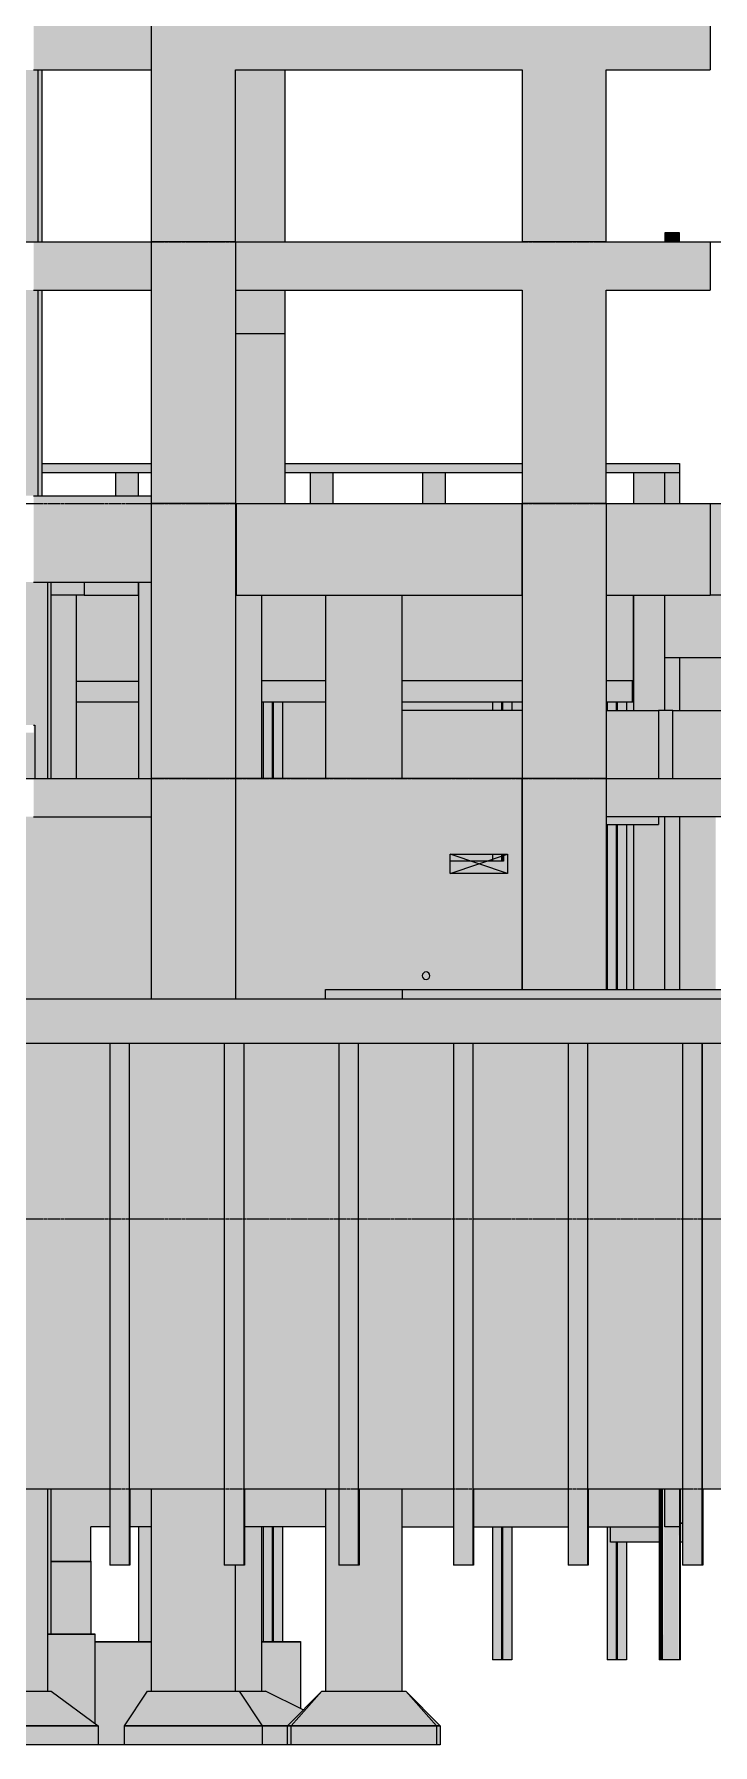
# Model space of a CAD drawing. Header units: centimetres. Extents: x -1095 to 23421, y -520 to 84300.
# Drawn here: x 15049 to 15937, y 73289 to 75527 of the extents above; entities that cross this region are included whole.
import ezdxf

# ---------------------------------------------------------------- set-up
doc = ezdxf.new("R2010")
doc.units = ezdxf.units.CM
doc.linetypes.add('Centro', pattern=[3.175, 0.635, -0.47625, 1.5875, -0.47625])
for name, color, linetype, lineweight in [('A-FLOR', 7, 'Continuous', 9), ('A-FLOR-LEVL', 7, 'Continuous', 9), ('A-GENM', 7, 'Continuous', 18), ('A-WALL', 7, 'Continuous', 9), ('S-BEAM', 7, 'Continuous', 9), ('S-COLS', 7, 'Continuous', 9), ('S-FNDN', 7, 'Continuous', 9)]:
    doc.layers.add(name, color=color, linetype=linetype, lineweight=lineweight)

# ---------------------------------------------------------------- blocks, each defined once
blk = doc.blocks.new('PED_SAPATA_RET_R00_2019 - 180 180 29 120 70 25-3038506-CT501 - CORTE ESQ_ ATC')
at = {"layer": 'S-FNDN', "true_color": 0xc0c0c0}
for points in [[(792.8, 73314), (972.8, 73314), (942.8, 73359), (822.8, 73359)], [(972.2, 73289), (972.8, 73289), (972.2, 73314), (792.8, 73314), (792.8, 73289), (937.8, 73289)]]:
    blk.add_hatch(color=9, dxfattribs=at).paths.add_polyline_path(points, flags=0)
at = {"layer": 'S-FNDN'}
for p, q in [((792.8, 73314), (822.8, 73359)), ((822.8, 73359), (942.8, 73359)), ((942.8, 73359), (972.8, 73314)), ((972.8, 73314), (792.8, 73314)), ((792.8, 73314), (972.8, 73314)), ((792.8, 73289), (792.8, 73314)), ((972.8, 73314), (972.8, 73289)), ((972.8, 73289), (792.8, 73289))]:
    blk.add_line(p, q, dxfattribs=at)
blk = doc.blocks.new('PED_SAPATA_RET_R00_2019 - 200 200 34 110 70 25-3038503-CT501 - CORTE ESQ_ ATC')
at = {"layer": 'S-FNDN', "true_color": 0xc0c0c0}
h = blk.add_hatch(color=9, dxfattribs=at)
h.paths.add_polyline_path([(1010.75, 73314), (1050.75, 73359), (1005.75, 73314)], flags=0)
h.paths.add_polyline_path([(1200.75, 73314), (1205.75, 73314), (1160.75, 73359)], flags=0)
h = blk.add_hatch(color=9, dxfattribs=at)
h.paths.add_polyline_path([(1005.75, 73289), (1010.75, 73289), (1010.75, 73314), (1005.75, 73314)], flags=0)
h.paths.add_polyline_path([(1200.75, 73289), (1205.75, 73289), (1205.75, 73314), (1200.75, 73314)], flags=0)
at = {"layer": 'S-FNDN'}
for p, q in [((1005.75, 73314), (1050.75, 73359)), ((1160.75, 73359), (1205.75, 73314)), ((1010.75, 73314), (1005.75, 73314)), ((1005.75, 73314), (1010.75, 73314)), ((1005.75, 73289), (1005.75, 73314)), ((1205.75, 73314), (1200.75, 73314)), ((1200.75, 73314), (1205.75, 73314)), ((1205.75, 73314), (1205.75, 73289)), ((1010.75, 73289), (1005.75, 73289)), ((1205.75, 73289), (1200.75, 73289))]:
    blk.add_line(p, q, dxfattribs=at)
blk = doc.blocks.new('PED_SAPATA_RET_R00_2019 - 110 190 29 110 70 25-3038507-CT501 - CORTE ESQ_ ATC')
at = {"layer": 'S-FNDN', "true_color": 0xc0c0c0}
for points in [[(1155.75, 73314), (1200.75, 73314), (1160.75, 73359), (1050.75, 73359), (1010.75, 73314), (1111.29, 73314)], [(1022.75, 73289), (1200.75, 73289), (1200.75, 73314), (1010.75, 73314), (1010.75, 73289)]]:
    blk.add_hatch(color=9, dxfattribs=at).paths.add_polyline_path(points, flags=0)
at = {"layer": 'S-FNDN'}
for p, q in [((1010.75, 73314), (1050.75, 73359)), ((1050.75, 73359), (1160.75, 73359)), ((1160.75, 73359), (1200.75, 73314)), ((1200.75, 73314), (1010.75, 73314)), ((1010.75, 73314), (1200.75, 73314)), ((1010.75, 73289), (1010.75, 73314)), ((1200.75, 73314), (1200.75, 73289)), ((1200.75, 73289), (1010.75, 73289))]:
    blk.add_line(p, q, dxfattribs=at)
blk = doc.blocks.new('PED_SAPATA_RET_R00_2019 - 250 170 130 47 70 25-3038508-CT501 - CORTE ESQ_ ATC')
at = {"layer": 'S-FNDN', "true_color": 0xc0c0c0}
for points in [[(654.8, 73314), (758.3, 73314), (696.8, 73359), (649.8, 73359), (588.3, 73314), (603.8, 73314)], [(654.8, 73289), (758.3, 73289), (758.3, 73314), (588.3, 73314), (588.3, 73289), (603.8, 73289)]]:
    blk.add_hatch(color=9, dxfattribs=at).paths.add_polyline_path(points, flags=0)
at = {"layer": 'S-FNDN'}
for p, q in [((588.3, 73314), (649.8, 73359)), ((649.8, 73359), (696.8, 73359)), ((696.8, 73359), (758.3, 73314)), ((758.3, 73314), (588.3, 73314)), ((588.3, 73314), (758.3, 73314)), ((588.3, 73289), (588.3, 73314)), ((758.3, 73314), (758.3, 73289)), ((758.3, 73289), (588.3, 73289))]:
    blk.add_line(p, q, dxfattribs=at)
blk = doc.blocks.new('PED_SAPATA_RET_R00_2019 - 240 240 70 59 70 25-3038530-CT501 - CORTE ESQ_ ATC')
at = {"layer": 'S-FNDN', "true_color": 0xc0c0c0}
for points in [[(972.8, 73314), (1005.7, 73314), (1026.3, 73334.6), (977.3, 73359), (942.8, 73359), (972.2, 73314.8)], [(972.8, 73289), (1005.7, 73289), (1005.7, 73314), (972.8, 73314)]]:
    blk.add_hatch(color=9, dxfattribs=at).paths.add_polyline_path(points, flags=0)
at = {"layer": 'S-FNDN'}
for p, q in [((942.8, 73359), (977.3, 73359)), ((1026.3, 73334.6), (977.3, 73359)), ((1005.7, 73314), (972.8, 73314)), ((972.8, 73314), (1005.7, 73314)), ((1005.7, 73289), (972.8, 73289))]:
    blk.add_line(p, q, dxfattribs=at)
blk = doc.blocks.new('PED_SAPATA_RET_R00_2019 - 240 470 - 135-3038532-CT501 - CORTE ESQ_ ATC')
at = {"layer": 'S-FNDN', "true_color": 0xc0c0c0}
h = blk.add_hatch(color=9, dxfattribs=at)
h.paths.add_polyline_path([(758.3, 73289), (792.8, 73289), (792.8, 73314), (822.8, 73359), (827.8, 73359), (827.8, 73423.9), (753.8, 73423.9), (753.8, 73317.2), (758.3, 73314)], flags=0)
h.paths.add_polyline_path([(1022.8, 73336.4), (1022.8, 73423.9), (972.2, 73423.9), (972.8, 73359), (977.2, 73359), (1010.7, 73342.3)], flags=0)
at = {"layer": 'S-FNDN'}
for p, q in [((753.8, 73424), (827.8, 73424)), ((827.8, 73423.9), (753.8, 73423.9)), ((753.8, 73423.9), (827.8, 73423.9)), ((972.2, 73424), (1022.8, 73424)), ((1022.8, 73423.9), (972.2, 73423.9)), ((972.2, 73423.9), (1022.8, 73423.9)), ((1022.8, 73424), (1022.8, 73423.9)), ((1022.8, 73423.9), (1022.8, 73336.4)), ((792.8, 73289), (758.3, 73289))]:
    blk.add_line(p, q, dxfattribs=at)
blk = doc.blocks.new('PED_SAPATA_RET_R00_2019 - 600 150 - 145-3038540-CT501 - CORTE ESQ_ ATC')
at = {"layer": 'S-FNDN', "true_color": 0xc0c0c0}
h = blk.add_hatch(color=9, dxfattribs=at)
h.paths.add_polyline_path([(753.8, 73317.2), (753.8, 73433.9), (691.8, 73433.9), (691.8, 73359), (696.8, 73359), (748.5, 73321.1)], flags=0)
h.paths.add_polyline_path([(603.8, 73325.4), (649.8, 73359), (654.8, 73359), (654.8, 73433.9), (603.8, 73433.9), (603.8, 73359)], flags=0)
at = {"layer": 'S-FNDN'}
for p, q in [((603.8, 73433.9), (603.8, 73434)), ((603.8, 73434), (654.8, 73434)), ((654.8, 73433.9), (603.8, 73433.9)), ((603.8, 73433.9), (654.8, 73433.9)), ((603.8, 73325.4), (603.8, 73433.9)), ((691.8, 73434), (753.8, 73434)), ((753.8, 73433.9), (691.8, 73433.9)), ((691.8, 73433.9), (753.8, 73433.9)), ((753.8, 73434), (753.8, 73433.9)), ((753.8, 73433.9), (753.8, 73317.2))]:
    blk.add_line(p, q, dxfattribs=at)
blk = doc.blocks.new('Estaca W Gerdau - W250X73-V1-CT501 - CORTE ESQ_ ATC')
at = {"layer": 'S-FNDN', "true_color": 0xacb7d2}
for points in [[(473.6, 73524), (499, 73524), (499, 74207), (473.6, 74207), (473.6, 73528.9)], [(499, 73524), (499.9, 73524), (499.9, 73624), (499, 73624), (499, 73528.9)], [(499.9, 73524), (500, 73524), (499.9, 73528.9)]]:
    blk.add_hatch(color=9, dxfattribs=at).paths.add_polyline_path(points, flags=0)
at = {"layer": 'S-FNDN'}
for p, q in [((473.6, 74207), (473.6, 73524)), ((499, 74207), (499, 73524)), ((499, 74207), (499, 73524)), ((499.9, 73624), (499.9, 73524)), ((500, 73524), (500, 73624)), ((499, 73524), (473.6, 73524)), ((499.9, 73524), (499, 73524)), ((499, 73524), (499, 73524)), ((500, 73524), (499.9, 73524))]:
    blk.add_line(p, q, dxfattribs=at)
blk = doc.blocks.new('Estaca W Gerdau - W250X73-V2-CT501 - CORTE ESQ_ ATC')
at = {"layer": 'S-FNDN', "true_color": 0xacb7d2}
for points in [[(1073.2, 73524), (1098.5, 73524), (1098.5, 74207), (1073.2, 74207), (1073.2, 73624)], [(1099.5, 73524), (1099.5, 73624), (1098.6, 73624), (1098.6, 73524)]]:
    blk.add_hatch(color=9, dxfattribs=at).paths.add_polyline_path(points, flags=0)
at = {"layer": 'S-FNDN'}
for p, q in [((1073.2, 74207), (1073.2, 73524)), ((1098.5, 74207), (1098.5, 73524)), ((1098.6, 74207), (1098.6, 73524)), ((1099.5, 73624), (1099.5, 73524)), ((1099.5, 73524), (1099.5, 73624)), ((1098.5, 73524), (1073.2, 73524)), ((1099.5, 73524), (1098.5, 73524)), ((1098.6, 73524), (1098.5, 73524)), ((1099.5, 73524), (1099.5, 73524))]:
    blk.add_line(p, q, dxfattribs=at)
blk = doc.blocks.new('Estaca W Gerdau - W250X73-4077513-CT501 - CORTE ESQ_ ATC')
at = {"layer": 'S-FNDN', "true_color": 0xacb7d2}
for points in [[(1493.8, 73400), (1493.8, 73624), (1492.4, 73624), (1492.4, 73400)], [(1493.9, 73400), (1494.8, 73400), (1494.2, 73624), (1493.8, 73624), (1493.8, 73400)]]:
    blk.add_hatch(color=9, dxfattribs=at).paths.add_polyline_path(points, flags=0)
at = {"layer": 'S-FNDN'}
for p, q in [((1492.4, 73624), (1492.4, 73400)), ((1493.8, 73624), (1493.8, 73400)), ((1493.8, 73400), (1492.4, 73400)), ((1494.4, 73400), (1493.8, 73400))]:
    blk.add_line(p, q, dxfattribs=at)
blk = doc.blocks.new('Estaca W Gerdau - W250X73-V3-CT501 - CORTE ESQ_ ATC')
at = {"layer": 'S-FNDN', "true_color": 0xacb7d2}
for points in [[(1495, 73400), (1496.2, 73400), (1496.2, 73624), (1494.8, 73624), (1494.8, 73400)], [(1496.2, 73400), (1497.5, 73400), (1497.2, 73624), (1496.2, 73623.5), (1496.2, 73446.4)], [(1517.5, 73400), (1517.5, 73574), (1499.8, 73574), (1499.8, 73624), (1497.5, 73623.7), (1497.5, 73400)], [(1520.2, 73400), (1520.2, 73624), (1518.8, 73624), (1518.8, 73400)], [(1518.6, 73400), (1518.8, 73400), (1518.4, 73574), (1517.5, 73574), (1517.8, 73400), (1518.1, 73400)]]:
    blk.add_hatch(color=9, dxfattribs=at).paths.add_polyline_path(points, flags=0)
at = {"layer": 'S-FNDN'}
for p, q in [((1494.8, 73624), (1494.8, 73400)), ((1496.2, 73624), (1496.2, 73400)), ((1520.2, 73400), (1520.2, 73624)), ((1518.8, 73574), (1518.8, 73400)), ((1496.2, 73400), (1494.8, 73400)), ((1497.5, 73400), (1496.2, 73400)), ((1517.5, 73400), (1497.5, 73400)), ((1518.8, 73400), (1517.5, 73400)), ((1520.2, 73400), (1518.8, 73400))]:
    blk.add_line(p, q, dxfattribs=at)
blk = doc.blocks.new('Estaca W Gerdau - W250X73-4068932-CT501 - CORTE ESQ_ ATC')
at = {"layer": 'S-FNDN', "true_color": 0xacb7d2}
h = blk.add_hatch(color=9, dxfattribs=at)
h.paths.add_polyline_path([(999.4, 73424), (999.4, 73574), (974, 73574), (974, 73424)], flags=0)
h.paths.add_polyline_path([(999.4, 74553), (999.4, 74653), (974, 74653), (974, 74553)], flags=0)
at = {"layer": 'S-FNDN'}
for p, q in [((974, 74653), (974, 74553)), ((986.3, 74553), (986.3, 74653)), ((987.1, 74653), (987.1, 74553)), ((999.4, 74653), (999.4, 74553)), ((974, 73574), (974, 73423.9)), ((986.3, 73423.9), (986.3, 73574)), ((987.1, 73574), (987.1, 73423.9)), ((999.4, 73574), (999.4, 73423.9))]:
    blk.add_line(p, q, dxfattribs=at)
blk = doc.blocks.new('Estaca W Gerdau - W250X73-V6-CT501 - CORTE ESQ_ ATC')
at = {"layer": 'S-FNDN', "true_color": 0xacb7d2}
h = blk.add_hatch(color=9, dxfattribs=at)
h.paths.add_polyline_path([(1299.4, 73400), (1299.4, 73574), (1274, 73574), (1274, 73400)], flags=0)
h.paths.add_polyline_path([(1288.7, 74445), (1288.7, 74454), (1274, 74454), (1274, 74445)], flags=0)
h.paths.add_polyline_path([(1299.4, 74642), (1299.4, 74653), (1274, 74653), (1274, 74642), (1288.7, 74642)], flags=0)
at = {"layer": 'S-FNDN'}
for p, q in [((1274, 74653), (1274, 74642)), ((1286.3, 74642), (1286.3, 74653)), ((1287.1, 74653), (1287.1, 74642)), ((1299.4, 74653), (1299.4, 74642)), ((1274, 74454), (1274, 74445)), ((1286.3, 74445), (1286.3, 74454)), ((1287.1, 74454), (1287.1, 74445)), ((1274, 73574), (1274, 73400)), ((1286.3, 73400), (1286.3, 73574)), ((1287.1, 73574), (1287.1, 73400)), ((1299.4, 73574), (1299.4, 73400)), ((1299.4, 73400), (1274, 73400))]:
    blk.add_line(p, q, dxfattribs=at)
blk = doc.blocks.new('Estaca W Gerdau - W250X73-V7-CT501 - CORTE ESQ_ ATC')
at = {"layer": 'S-FNDN', "true_color": 0xacb7d2}
h = blk.add_hatch(color=9, dxfattribs=at)
h.paths.add_polyline_path([(1449.4, 73400), (1449.4, 73554), (1428.8, 73554), (1428.8, 73574), (1424, 73574), (1424, 73400)], flags=0)
h.paths.add_polyline_path([(1449.4, 74277), (1449.4, 74493), (1424, 74493), (1424, 74277), (1445.1, 74277)], flags=0)
h.paths.add_polyline_path([(1439.7, 74642), (1449.4, 74642), (1449.4, 74653), (1424, 74653), (1424, 74642)], flags=0)
at = {"layer": 'S-FNDN'}
for p, q in [((1424, 74653), (1424, 74642)), ((1436.3, 74642), (1436.3, 74653)), ((1437.1, 74653), (1437.1, 74642)), ((1449.4, 74653), (1449.4, 74642)), ((1424, 74493), (1424, 74277)), ((1436.3, 74277), (1436.3, 74493)), ((1437.1, 74493), (1437.1, 74277)), ((1449.4, 74493), (1449.4, 74277)), ((1424, 73574), (1424, 73400)), ((1436.3, 73400), (1436.3, 73554)), ((1437.1, 73554), (1437.1, 73400)), ((1449.4, 73554), (1449.4, 73400)), ((1449.4, 73400), (1424, 73400))]:
    blk.add_line(p, q, dxfattribs=at)
blk = doc.blocks.new('PED_FURO_RETANGULAR_R04_2020 _INSTÂNCIA_ - FURO RET-4024178-CT501 - CORTE ESQ_ ATC')
at = {"layer": 'A-GENM', "lineweight": 9}
for p, q in [((1293.7, 74429), (1218.7, 74454)), ((1218.7, 74429), (1293.7, 74454))]:
    blk.add_line(p, q, dxfattribs=at)

msp = doc.modelspace()

# ---------------------------------------------------------------- hatches: boundary and pattern name
at = {"layer": 'A-FLOR', "true_color": 0xc0c0c0}
h = msp.add_hatch(color=9, dxfattribs=at)
h.paths.add_polyline_path([(15377.24, 74953), (15687.24, 74953), (15687.24, 74965), (15377.24, 74965)], flags=0)
h.paths.add_polyline_path([(15202.24, 74953), (15202.24, 74965), (15059.24, 74965), (15059.24, 74953), (15183.24, 74953)], flags=0)
h.paths.add_polyline_path([(15893.24, 74953), (15893.24, 74965), (15797.24, 74965), (15797.24, 74953)], flags=0)
at = {"layer": 'A-GENM', "true_color": 0xc0c0c0}
msp.add_hatch(color=9, dxfattribs=at).paths.add_polyline_path([(15071.24, 74793), (15114.24, 74793), (15114.24, 74810), (15071.24, 74810)], flags=0)
at = {"layer": 'A-WALL', "true_color": 0xc0c0c0}
for points in [[(15893.24, 74913), (15893.24, 74953), (15874.24, 74953), (15874.24, 74913)], [(15893.24, 73574), (15893.24, 73624), (15874.24, 73624), (15874.24, 73574), (15891.97, 73574)]]:
    msp.add_hatch(color=9, dxfattribs=at).paths.add_polyline_path(points, flags=0)
h = msp.add_hatch(color=9, dxfattribs=at)
h.paths.add_polyline_path([(15874.59, 74277), (15893.24, 74277), (15893.24, 74503), (15874.24, 74503), (15874.24, 74277)], flags=0)
h.paths.add_polyline_path([(15885.29, 74642), (15893.24, 74642), (15893.24, 74711), (15874.24, 74711), (15874.24, 74642), (15884.74, 74642)], flags=0)
h = msp.add_hatch(color=9, dxfattribs=at)
h.paths.add_polyline_path([(15797.24, 74277), (15798.51, 74277.14), (15798.51, 74493), (15797.24, 74493), (15797.24, 74364.51)], flags=0)
h.paths.add_polyline_path([(15833.24, 74277), (15833.24, 74493), (15823.91, 74493), (15823.91, 74277)], flags=0)
h.paths.add_polyline_path([(15593.23, 74445), (15648.51, 74445), (15648.51, 74454), (15593.23, 74454)], flags=0)
h.paths.add_polyline_path([(15430.24, 74553), (15430.24, 74653), (15373.91, 74653), (15373.91, 74553), (15407.74, 74553)], flags=0)
h.paths.add_polyline_path([(15346.74, 74553), (15348.51, 74553), (15348.51, 74653), (15346.74, 74653), (15346.74, 74632.01)], flags=0)
h.paths.add_polyline_path([(15185.24, 74553), (15185.24, 74653), (15104.24, 74653), (15104.24, 74553), (15109.4, 74553)], flags=0)
h.paths.add_polyline_path([(15574.24, 74642), (15648.51, 74642), (15648.51, 74653), (15530.24, 74653), (15530.24, 74642), (15557.24, 74642)], flags=0)
h.paths.add_polyline_path([(15797.24, 74642), (15798.51, 74642), (15798.51, 74653), (15797.24, 74653)], flags=0)
h.paths.add_polyline_path([(15826.24, 74642), (15833.24, 74642), (15833.24, 74681), (15831.77, 74681), (15831.77, 74653), (15823.91, 74653), (15823.91, 74642), (15824.65, 74642)], flags=0)
h.paths.add_polyline_path([(15673.91, 74642), (15687.24, 74642), (15687.24, 74653), (15673.91, 74653)], flags=0)
h = msp.add_hatch(color=9, dxfattribs=at)
h.paths.add_polyline_path([(15893.24, 74277), (15940.52, 74277), (15940.52, 74503), (15893.24, 74503), (15893.24, 74364.51)], flags=0)
h.paths.add_polyline_path([(16135.92, 74277), (16138.16, 74277), (16137.79, 74503), (16135.92, 74503), (16135.92, 74364.51)], flags=0)
h.paths.add_polyline_path([(15965.92, 74277), (16030.24, 74277), (16030.24, 74503), (15965.92, 74503), (15965.92, 74364.51)], flags=0)
h.paths.add_polyline_path([(16238.53, 74284), (16280.52, 74284), (16280.52, 74503), (16157.16, 74503), (16157.24, 74284)], flags=0)
h.paths.add_polyline_path([(16305.92, 74284), (16334.74, 74284), (16334.74, 74503), (16305.92, 74503), (16305.92, 74364.51)], flags=0)
h.paths.add_polyline_path([(16384.74, 74284), (16450.52, 74284), (16450.52, 74503), (16384.74, 74503), (16384.74, 74364.51)], flags=0)
h.paths.add_polyline_path([(16560.24, 74284), (16620.52, 74284), (16620.52, 74503), (16560.24, 74503), (16560.24, 74364.51)], flags=0)
h.paths.add_polyline_path([(16960.4, 74284), (16960.52, 74284), (16960.52, 74503), (16815.92, 74503), (16815.92, 74284), (16956.84, 74284)], flags=0)
h.paths.add_polyline_path([(16645.92, 74284), (16790.52, 74284), (16790.52, 74503), (16645.92, 74503), (16645.92, 74364.51)], flags=0)
h.paths.add_polyline_path([(16960.52, 74574), (16960.52, 74580), (16815.92, 74580), (16815.92, 74574), (16883.75, 74574)], flags=0)
h.paths.add_polyline_path([(16384.74, 74574), (16450.52, 74574), (16450.52, 74580), (16384.74, 74580)], flags=0)
h.paths.add_polyline_path([(16560.24, 74574), (16620.52, 74574), (16620.52, 74580), (16560.24, 74580)], flags=0)
h.paths.add_polyline_path([(16645.92, 74574), (16790.52, 74574), (16790.52, 74580), (16645.92, 74580)], flags=0)
h = msp.add_hatch(color=9, dxfattribs=at)
h.paths.add_polyline_path([(15028.88, 73624), (15147.87, 73624), (15147.87, 74207), (15028.88, 74207), (15028.88, 73813.67)], flags=0)
h.paths.add_polyline_path([(16072.65, 73624), (16156.79, 73624), (16156.79, 74207), (16138.24, 74207), (16138.02, 74207), (16072.65, 74207), (16072.65, 73630.05)], flags=0)
h.paths.add_polyline_path([(15173.31, 73624), (15297.73, 73624), (15297.59, 74207), (15173.31, 74207), (15173.31, 73813.67)], flags=0)
h.paths.add_polyline_path([(15323.16, 73624), (15447.65, 73624), (15447.65, 74207), (15323.16, 74207), (15323.16, 73630.05)], flags=0)
h.paths.add_polyline_path([(15473.09, 73624), (15597.54, 73624), (15597.54, 74207), (15473.09, 74207), (15473.09, 73630.05)], flags=0)
h.paths.add_polyline_path([(15897.32, 73624), (15897.32, 74207), (15772.87, 74207), (15772.87, 73624), (15862.15, 73624)], flags=0)
h.paths.add_polyline_path([(15922.76, 73624), (16047.21, 73624), (16047.21, 74207), (15922.76, 74207), (15922.76, 73630.05)], flags=0)
h.paths.add_polyline_path([(15747.43, 73624), (15747.43, 74207), (15622.98, 74207), (15622.98, 73624), (15673.97, 73624)], flags=0)
at = {"layer": 'S-BEAM', "true_color": 0xc0c0c0}
for points in [[(15109.4, 75480.01), (15202.24, 75480.01), (15202.24, 75543.01), (15048.24, 75543.01), (15048.24, 75480.01), (15079.41, 75480.01)], [(15485.78, 75480.01), (15687.24, 75480.01), (15687.24, 75543.01), (15312.24, 75543.01), (15312.24, 75480.01)], [(15933.24, 75480.01), (15933.24, 75543.01), (15797.24, 75543.01), (15797.24, 75480.01), (15828.04, 75480.01)], [(15893.24, 75255.01), (15893.24, 75267), (15874.24, 75267), (15874.24, 75255.01), (15884.8, 75255.01)], [(15048.24, 75192.01), (15202.24, 75192.01), (15202.24, 75255.01), (15048.24, 75255.01), (15048.24, 75202.01)], [(15312.24, 75192.01), (15687.24, 75192.01), (15687.24, 75255.01), (15312.24, 75255.01)], [(15797.24, 75192.01), (15933.24, 75192.01), (15933.24, 75255.01), (15797.24, 75255.01)], [(15313.51, 74793), (15687.24, 74793), (15687.24, 74913), (15313.51, 74913)], [(15797.24, 74793), (15933.24, 74793), (15933.24, 74913), (15797.24, 74913)], [(16130.24, 74793), (16138.16, 74793.02), (16138.16, 74913), (15933.24, 74913), (15933.24, 74793), (16080.07, 74793)], [(15185.24, 74793), (15185.24, 74810), (15114.24, 74810), (15114.24, 74793)], [(15865.74, 74553), (15865.74, 74642), (15797.24, 74642), (15797.24, 74553), (15862.15, 74553)], [(15865.74, 74553), (15884.74, 74553), (15884.74, 74642), (15865.74, 74642), (15865.74, 74620)], [(16030.24, 74553), (16030.24, 74642), (15884.74, 74642), (15884.74, 74553), (15893.24, 74553)], [(13966.74, 74503), (15029.24, 74503), (15029.24, 74553), (15048.24, 74553), (15048.24, 74503), (15049.74, 74503), (15049.74, 74623), (15048.24, 74623), (15048.24, 74613), (13967.24, 74613), (13966.74, 74548.13)], [(15049.74, 74503), (15202.24, 74503), (15202.24, 74553), (15049.74, 74553), (15049.74, 74530.71)], [(15797.24, 74503), (16138.16, 74503), (16137.79, 74553), (15797.24, 74553), (15797.24, 74548.13)], [(15202.24, 74265), (15202.24, 74503), (15066.24, 74503), (15066.24, 74265), (15109.4, 74265)], [(15865.74, 74493), (15865.74, 74503), (15797.24, 74503), (15797.24, 74493), (15862.15, 74493)], [(15485.78, 74265), (15530.24, 74265), (15530.24, 74277), (15430.24, 74277), (15430.24, 74265)], [(15797.24, 74265), (16138.16, 74265.01), (16138.16, 74277), (15530.24, 74277), (15530.24, 74265), (15768.06, 74265)], [(15485.78, 74207), (16137.56, 74207), (16137.56, 74265), (15028.65, 74265), (15028.88, 74207), (15391.68, 74207)], [(15324.08, 73574), (15430.24, 73574), (15430.24, 73624), (15324.08, 73624), (15324.08, 73586.01)]]:
    msp.add_hatch(color=9, dxfattribs=at).paths.add_polyline_path(points, flags=0)
h = msp.add_hatch(color=9, dxfattribs=at)
h.paths.add_polyline_path([(13813.24, 74810), (13967.24, 74810), (13967.24, 74923), (13813.24, 74923), (13813.24, 74913)], flags=0)
h.paths.add_polyline_path([(13986.24, 74810), (15029.24, 74810), (15029.24, 74913), (13986.24, 74913), (13986.24, 74847.44)], flags=0)
h.paths.add_polyline_path([(15202.24, 74810), (15202.24, 74923), (15048.24, 74923), (15048.24, 74810), (15109.4, 74810)], flags=0)
h.paths.add_polyline_path([(14016.43, 74877), (14001.24, 74877), (14001.74, 74893), (14017.24, 74893), (14017.24, 74877)], flags=0)
h.paths.add_polyline_path([(14652.74, 74877), (14652.74, 74893), (14668.74, 74893), (14668.74, 74877)], flags=0)
h.paths.add_polyline_path([(14717.74, 74877), (14701.74, 74877), (14701.74, 74893), (14717.74, 74893), (14717.74, 74878)], flags=0)
at = {"layer": 'S-BEAM', "true_color": 0x7f7f7f}
msp.add_hatch(color=8, dxfattribs=at).paths.add_polyline_path([(15185.24, 74680), (15185.24, 74793), (15104.24, 74793), (15104.24, 74680), (15109.4, 74680)], flags=0)
at = {"layer": 'S-BEAM', "true_color": 0xc0c0c0}
h = msp.add_hatch(color=9, dxfattribs=at)
h.paths.add_polyline_path([(15673.97, 74681), (15687.24, 74681), (15687.24, 74793), (15530.24, 74793), (15530.24, 74681), (15663.23, 74681)], flags=0)
h.paths.add_polyline_path([(15361.13, 74681), (15430.24, 74681), (15430.24, 74793), (15346.74, 74793), (15346.74, 74681)], flags=0)
h.paths.add_polyline_path([(15797.24, 74681), (15833.24, 74681), (15833.24, 74793), (15797.24, 74793), (15797.24, 74702.95)], flags=0)
h = msp.add_hatch(color=9, dxfattribs=at)
h.paths.add_polyline_path([(15874.24, 74711), (16030.24, 74711), (16030.24, 74793), (15874.24, 74793), (15874.24, 74731.75)], flags=0)
h.paths.add_polyline_path([(16238.53, 74711), (16460.24, 74711), (16460.24, 74793), (16157.16, 74793), (16157.16, 74711)], flags=0)
h.paths.add_polyline_path([(16960.73, 74711), (16960.73, 74793), (16560.24, 74793), (16560.24, 74711), (16836.04, 74711)], flags=0)
h.paths.add_polyline_path([(16138.16, 74711), (16138.16, 74793), (16130.24, 74793), (16130.24, 74711)], flags=0)
h = msp.add_hatch(color=9, dxfattribs=at)
h.paths.add_polyline_path([(16426.72, 74620), (16460.24, 74620), (16460.24, 74711), (16157.16, 74711), (16157.16, 74642), (16384.74, 74642), (16384.74, 74620)], flags=0)
h.paths.add_polyline_path([(16960.73, 74620), (16969.8, 74620), (16969.8, 74723), (16960.73, 74723), (16960.73, 74711), (16560.24, 74711), (16560.24, 74620), (16803.1, 74620)], flags=0)
h.paths.add_polyline_path([(16030.24, 74642), (16030.24, 74711), (15893.24, 74711), (15893.24, 74642)], flags=0)
h.paths.add_polyline_path([(16130.24, 74642), (16138.16, 74642), (16138.16, 74711), (16130.24, 74711), (16130.24, 74642.88)], flags=0)
h = msp.add_hatch(color=9, dxfattribs=at)
h.paths.add_polyline_path([(15574.24, 74653), (15687.24, 74653), (15687.24, 74681), (15530.24, 74681), (15530.24, 74653), (15557.24, 74653)], flags=0)
h.paths.add_polyline_path([(15813.49, 74653), (15831.77, 74653), (15831.77, 74681), (15797.24, 74681), (15797.24, 74653)], flags=0)
h.paths.add_polyline_path([(15104.24, 74653), (15185.24, 74653), (15185.24, 74680), (15104.24, 74680)], flags=0)
h.paths.add_polyline_path([(15382.74, 74653), (15430.24, 74653), (15430.24, 74681), (15346.74, 74681), (15346.74, 74653), (15350.43, 74653)], flags=0)
h = msp.add_hatch(color=9, dxfattribs=at)
h.paths.add_polyline_path([(15561.74, 74290), (15564.24, 74290.67), (15566.07, 74292.5), (15566.74, 74295), (15566.07, 74297.5), (15563.86, 74299.49), (15561.74, 74300), (15559.24, 74299.33), (15557.41, 74297.5), (15556.74, 74295), (15557.41, 74292.5), (15559.24, 74290.67), (15560.45, 74290.17)], flags=0)
h.paths.add_polyline_path([(15651.41, 74429), (15668.23, 74429), (15668.23, 74454), (15663.23, 74454), (15663.23, 74445), (15593.23, 74445), (15593.23, 74429)], flags=0)
h.paths.add_polyline_path([(15543.55, 74553), (15687.24, 74553), (15687.24, 74642), (15530.24, 74642), (15530.24, 74553), (15539.79, 74553)], flags=0)
h = msp.add_hatch(color=9, dxfattribs=at)
h.paths.add_polyline_path([(15430.24, 74265), (15430.24, 74277), (15687.24, 74277), (15687.24, 74553), (15312.24, 74553), (15312.24, 74265), (15391.68, 74265)], flags=0)
h.paths.add_polyline_path([(15561.74, 74290), (15559.24, 74290.67), (15557.41, 74292.5), (15556.74, 74295), (15557.41, 74297.5), (15559.24, 74299.33), (15561.74, 74300), (15564.24, 74299.33), (15566.07, 74297.5), (15566.74, 74295), (15566.07, 74292.5), (15564.24, 74290.67), (15563.03, 74290.17)], flags=0)
h.paths.add_polyline_path([(15668.23, 74429), (15593.23, 74429), (15593.23, 74454), (15668.23, 74454), (15668.23, 74435.3)], flags=0)
h = msp.add_hatch(color=9, dxfattribs=at)
h.paths.add_polyline_path([(14724.47, 73529), (14848.1, 73529), (14848.1, 73574), (14724.47, 73574), (14724.47, 73529.47)], flags=0)
h.paths.add_polyline_path([(14997.98, 73529), (14997.98, 73574), (14874.46, 73574), (14874.46, 73529), (14921.21, 73529)], flags=0)
h.paths.add_polyline_path([(15109.4, 73529), (15122.97, 73529), (15122.97, 73624), (15071.24, 73624), (15071.24, 73529)], flags=0)
h.paths.add_polyline_path([(15028.88, 73529), (15029.24, 73529), (15028.88, 73574), (15024.33, 73574), (15024.33, 73529)], flags=0)
h = msp.add_hatch(color=9, dxfattribs=at)
h.paths.add_polyline_path([(15147.87, 73574), (15147.87, 73624), (15122.97, 73624), (15122.97, 73574)], flags=0)
h.paths.add_polyline_path([(15185.24, 73574), (15202.24, 73574), (15202.24, 73624), (15174.22, 73624), (15174.22, 73574)], flags=0)
h = msp.add_hatch(color=9, dxfattribs=at)
h.paths.add_polyline_path([(15597.54, 73574), (15597.54, 73624), (15530.24, 73624), (15530.24, 73574)], flags=0)
h.paths.add_polyline_path([(15623.89, 73574), (15747.43, 73574), (15747.43, 73624), (15623.89, 73624), (15623.89, 73591.4)], flags=0)
h.paths.add_polyline_path([(15866.84, 73574), (15866.84, 73624), (15773.78, 73624), (15773.78, 73574), (15862.15, 73574)], flags=0)
at = {"layer": 'S-COLS', "true_color": 0xc0c0c0}
for points in [[(15202.24, 75255.01), (15312.24, 75255.01), (15312.24, 75543.01), (15202.24, 75543.01)], [(15797.24, 75255.01), (15797.24, 75543.01), (15687.24, 75543.01), (15687.24, 75255.01)], [(15048.24, 75255.01), (15054.24, 75255.01), (15054.24, 75480.01), (15029.24, 75480.01), (15029.24, 75255.01)], [(15059.24, 75255.01), (15059.24, 75480.01), (15054.24, 75480.01), (15054.24, 75255.01)], [(15312.24, 75255.01), (15377.24, 75255.01), (15377.24, 75480.01), (15312.24, 75480.01), (15312.24, 75347.05)], [(15297.59, 74913), (15312.24, 74913), (15312.24, 75255.01), (15202.24, 75255.01), (15202.24, 74913)], [(15797.24, 74913), (15797.24, 75255.01), (15687.24, 75255.01), (15687.24, 74913)], [(15029.24, 74923), (15054.24, 74923), (15054.24, 75192.01), (15029.24, 75192.01), (15029.24, 74938.23)], [(15059.24, 74923), (15059.24, 75192.01), (15054.24, 75192.01), (15054.24, 74923), (15058.16, 74923)], [(15312.24, 74883), (15313.51, 74883), (15313.51, 74913), (15377.24, 74913), (15377.24, 75192.01), (15312.24, 75192.01), (15312.24, 74891.18)], [(15185.24, 74923), (15185.24, 74953), (15155.24, 74953), (15155.24, 74923), (15167.93, 74923)], [(15440.24, 74913), (15440.24, 74953), (15410.24, 74953), (15410.24, 74913), (15430.24, 74913)], [(15587.24, 74913), (15587.24, 74953), (15557.24, 74953), (15557.24, 74913), (15580.32, 74913)], [(15297.59, 74553), (15312.24, 74553), (15312.24, 74913), (15202.24, 74913), (15202.24, 74553), (15221.24, 74553)], [(15797.24, 74553), (15797.24, 74913), (15687.24, 74913), (15687.24, 74553), (15768.06, 74553)], [(15312.24, 74553), (15346.74, 74553), (15346.74, 74793), (15313.51, 74793), (15313.51, 74883), (15312.24, 74883), (15312.24, 74731.75)], [(15066.24, 74553), (15066.24, 74810), (15029.24, 74810), (15029.24, 74623), (15049.74, 74623), (15049.74, 74553)], [(15071.24, 74553), (15071.24, 74810), (15066.24, 74810), (15066.24, 74553)], [(15185.24, 74553), (15202.24, 74553), (15202.24, 74810), (15185.24, 74810), (15185.24, 74563.74)], [(15104.24, 74553), (15104.24, 74793), (15071.24, 74793), (15071.24, 74553)], [(15530.24, 74553), (15530.24, 74793), (15430.24, 74793), (15430.24, 74553), (15485.78, 74553)], [(15221.24, 74265), (15312.24, 74265), (15312.24, 74553), (15202.24, 74553), (15202.24, 74265)], [(15746.24, 74277), (15797.24, 74277), (15797.24, 74553), (15687.24, 74553), (15687.24, 74277)], [(15048.24, 74265), (15066.24, 74265), (15066.24, 74503), (15029.24, 74503), (15029.24, 74265)], [(15833.24, 74277), (15874.24, 74277), (15874.24, 74503), (15865.74, 74503), (15865.74, 74493), (15833.24, 74493), (15833.24, 74280.93)], [(15066.24, 73359), (15066.24, 73624), (15029.24, 73624), (15029.24, 73359)], [(15071.24, 73434), (15071.24, 73624), (15066.24, 73624), (15066.24, 73434)], [(15202.24, 73359), (15312.24, 73359), (15311.72, 73524), (15297.73, 73524), (15297.59, 73624), (15202.24, 73624), (15202.24, 73446.43)], [(15485.78, 73359), (15530.24, 73359), (15530.24, 73624), (15474, 73624), (15473.95, 73524), (15447.65, 73524), (15447.65, 73624), (15430.24, 73624), (15430.24, 73359)], [(15185.24, 73424), (15202.24, 73424), (15202.24, 73574), (15185.24, 73574), (15185.24, 73446.43)], [(15312.24, 73359), (15346.74, 73359), (15346.74, 73574), (15324.08, 73574), (15324.02, 73524), (15312.24, 73524), (15312.24, 73366.5)]]:
    msp.add_hatch(color=9, dxfattribs=at).paths.add_polyline_path(points, flags=0)
h = msp.add_hatch(color=9, dxfattribs=at)
h.paths.add_polyline_path([(15833.24, 74642), (15874.24, 74642), (15874.24, 74793), (15833.24, 74793), (15833.24, 74681)], flags=0)
h.paths.add_polyline_path([(15833.24, 74913), (15874.24, 74913), (15874.24, 74953), (15833.24, 74953), (15833.24, 74915.36)], flags=0)
at = {"layer": 'S-FNDN', "true_color": 0xc0c0c0}
msp.add_hatch(color=9, dxfattribs=at).paths.add_polyline_path([(15897.32, 73579), (15897.32, 73624), (15894.66, 73624), (15894.66, 73579)], flags=0)
h = msp.add_hatch(color=9, dxfattribs=at)
h.paths.add_polyline_path([(15862.15, 73554), (15866.84, 73554), (15866.84, 73574), (15803.24, 73574), (15803.24, 73554), (15823.91, 73554)], flags=0)
h.paths.add_polyline_path([(15894.66, 73554), (15897.32, 73554), (15897.32, 73579), (15894.66, 73579), (15894.66, 73574)], flags=0)
h = msp.add_hatch(color=9, dxfattribs=at)
h.paths.add_polyline_path([(14962.74, 73289), (14962.74, 73314), (14978.34, 73325.41), (14978.34, 73434), (15029.24, 73434), (15028.88, 73528.9), (15024.33, 73528.9), (15024.28, 73524), (14997.98, 73524), (14997.98, 73528.9), (14874.46, 73528.9), (14874.4, 73524), (14848.1, 73524), (14848.1, 73528.9), (14724.47, 73528.9), (14724.42, 73524), (14698.13, 73524), (14698.13, 73528.9), (14697.24, 73528.9), (14697.24, 73369), (14702.24, 73369), (14790.24, 73324), (14790.24, 73289)], flags=0)
h.paths.add_polyline_path([(14622.97, 73345.85), (14668.24, 73369), (14673.24, 73369), (14673.24, 73528.9), (14622.97, 73528.9), (14622.97, 73359)], flags=0)
h.paths.add_polyline_path([(15071.24, 73434), (15122.97, 73434), (15122.97, 73528.9), (15071.24, 73528.9), (15071.24, 73446.43)], flags=0)
h = msp.add_hatch(color=9, dxfattribs=at)
h.paths.add_polyline_path([(15122.97, 73528.9), (15122.97, 73529), (15109.4, 73528.9)], flags=0)
h.paths.add_polyline_path([(15029.24, 73528.9), (15028.88, 73529), (15028.88, 73528.9)], flags=0)

# ---------------------------------------------------------------- linework, layer by layer
at = {"layer": 'A-FLOR'}
for p, q in [((15059.24, 74965), (15202.24, 74965)), ((15377.24, 74965), (15687.24, 74965)), ((15797.24, 74965), (15893.24, 74965)), ((15893.24, 74965), (15893.24, 74953)), ((15202.24, 74953), (15059.24, 74953)), ((15687.24, 74953), (15377.24, 74953)), ((15893.24, 74953), (15797.24, 74953))]:
    msp.add_line(p, q, dxfattribs=at)
at = {"layer": 'A-FLOR-LEVL', "linetype": 'Centro'}
for p, q in [((12850.49, 75255.01), (16649.08, 75255.01)), ((12850.49, 74913), (16649.08, 74913)), ((12850.49, 74553), (17619.31, 74553)), ((12850.49, 74265), (17619.31, 74265)), ((12850.49, 73977), (17619.31, 73977)), ((12850.49, 73624), (17619.31, 73624))]:
    msp.add_line(p, q, dxfattribs=at)
at = {"layer": 'A-GENM', "lineweight": 9}
for p, q in [((15114.24, 74810), (15114.24, 74793)), ((15114.24, 74793), (15071.24, 74793))]:
    msp.add_line(p, q, dxfattribs=at)
at = {"layer": 'A-WALL'}
for p, q in [((15874.24, 74913), (15874.24, 74953)), ((15893.24, 74953), (15893.24, 74913)), ((15874.24, 74642), (15874.24, 74711)), ((15893.24, 74711), (15893.24, 74642)), ((15874.24, 74277), (15874.24, 74503)), ((15893.24, 74503), (15893.24, 74277)), ((15023.36, 73624), (15147.87, 73624)), ((15173.25, 73624), (15297.59, 73624)), ((15323.11, 73624), (15447.65, 73624)), ((15473.03, 73624), (15597.54, 73624)), ((15622.92, 73624), (15747.43, 73624)), ((15772.81, 73624), (15897.32, 73624)), ((15874.24, 73574), (15874.24, 73624)), ((15893.24, 73624), (15893.24, 73574)), ((15922.7, 73624), (16047.21, 73624)), ((15893.24, 73574), (15874.24, 73574))]:
    msp.add_line(p, q, dxfattribs=at)
at = {"layer": 'S-BEAM'}
for p, q in [((15933.24, 75543.01), (15933.24, 75480.01)), ((15048.24, 75480.01), (15202.24, 75480.01)), ((15312.24, 75480.01), (15687.24, 75480.01)), ((15797.24, 75480.01), (15933.24, 75480.01)), ((15893.24, 75267), (15874.24, 75267)), ((15874.24, 75267), (15874.24, 75255.01)), ((15893.24, 75255.01), (15893.24, 75267)), ((15048.24, 75255.01), (15202.24, 75255.01)), ((15312.24, 75255.01), (15312.24, 75192.01)), ((15312.24, 75255.01), (15687.24, 75255.01)), ((15797.24, 75255.01), (15933.24, 75255.01)), ((15933.24, 75255.01), (15933.24, 75192.01)), ((15048.24, 75192.01), (15202.24, 75192.01)), ((15312.24, 75192.01), (15687.24, 75192.01)), ((15797.24, 75192.01), (15933.24, 75192.01)), ((15048.24, 74923), (15202.24, 74923)), ((15313.51, 74793), (15313.51, 74913)), ((15313.51, 74913), (15687.24, 74913)), ((15687.24, 74793), (15687.24, 74913)), ((15797.24, 74913), (15933.24, 74913)), ((15797.24, 74913), (15797.24, 74793)), ((15933.24, 74913), (15933.24, 74793)), ((15933.24, 74913), (16138.16, 74913)), ((15048.24, 74810), (15202.24, 74810)), ((15185.24, 74793), (15185.24, 74810)), ((15114.24, 74793), (15185.24, 74793)), ((15313.51, 74793), (15687.24, 74793)), ((15797.24, 74793), (15933.24, 74793)), ((15833.24, 74681), (15833.24, 74793)), ((15874.24, 74711), (15874.24, 74793)), ((16138.16, 74793), (15933.24, 74793)), ((16030.24, 74711), (15874.24, 74711)), ((15185.24, 74680), (15104.24, 74680)), ((15430.24, 74681), (15346.74, 74681)), ((15687.24, 74681), (15530.24, 74681)), ((15833.24, 74681), (15797.24, 74681)), ((15831.77, 74653), (15831.77, 74681)), ((15185.24, 74653), (15104.24, 74653)), ((15430.24, 74653), (15346.74, 74653)), ((15687.24, 74653), (15530.24, 74653)), ((15831.77, 74653), (15797.24, 74653)), ((15833.24, 74653), (15831.77, 74653)), ((15687.24, 74642), (15530.24, 74642)), ((15797.24, 74642), (15865.74, 74642)), ((15884.74, 74642), (15865.74, 74642)), ((15865.74, 74642), (15865.74, 74553)), ((15884.74, 74553), (15884.74, 74642)), ((15884.74, 74642), (16030.24, 74642)), ((15048.24, 74623), (15049.74, 74623)), ((15049.74, 74623), (15049.74, 74553)), ((15049.74, 74553), (15202.24, 74553)), ((15687.24, 74553), (15312.24, 74553)), ((15312.24, 74553), (15312.24, 74265)), ((15687.24, 74277), (15687.24, 74553)), ((15797.24, 74553), (16137.79, 74553)), ((15048.24, 74503), (15049.74, 74503)), ((15049.74, 74503), (15202.24, 74503)), ((16138.16, 74503), (15797.24, 74503)), ((15865.74, 74503), (15865.74, 74493)), ((15797.24, 74493), (15865.74, 74493)), ((15593.23, 74454), (15668.23, 74454)), ((15593.23, 74429), (15593.23, 74454)), ((15663.23, 74454), (15663.23, 74445)), ((15668.23, 74454), (15668.23, 74429)), ((15663.23, 74445), (15593.23, 74445)), ((15668.23, 74429), (15593.23, 74429)), ((15430.24, 74277), (15530.24, 74277)), ((15430.24, 74265), (15430.24, 74277)), ((15530.24, 74277), (15530.24, 74265)), ((15530.24, 74277), (16138.16, 74277)), ((15028.65, 74265), (16137.56, 74265)), ((15028.65, 74207), (16137.56, 74207)), ((15147.87, 73574), (15122.97, 73574)), ((15122.97, 73529), (15122.97, 73574)), ((15202.24, 73574), (15174.17, 73574)), ((15430.24, 73574), (15324.02, 73574)), ((15530.24, 73574), (15597.54, 73574)), ((15623.84, 73574), (15747.43, 73574)), ((15773.73, 73574), (15866.84, 73574))]:
    msp.add_line(p, q, dxfattribs=at)
for start, end in [(90, 270), (270, 90)]:
    msp.add_arc((15561.74, 74295), 5, start, end, dxfattribs=at)
at = {"layer": 'S-COLS'}
for p, q in [((15202.24, 75543.01), (15202.24, 75255.01)), ((15054.24, 75255.01), (15054.24, 75480.01)), ((15059.24, 75255.01), (15059.24, 75480.01)), ((15312.24, 75255.01), (15312.24, 75480.01)), ((15377.24, 75255.01), (15377.24, 75480.01)), ((15687.24, 75480.01), (15687.24, 75255.01)), ((15797.24, 75255.01), (15797.24, 75480.01)), ((15202.24, 75255.01), (15202.24, 74913)), ((15312.24, 75255.01), (15202.24, 75255.01)), ((15312.24, 75255.01), (15202.24, 75255.01)), ((15312.24, 75255.01), (15312.24, 74913)), ((15797.24, 75255.01), (15687.24, 75255.01)), ((15797.24, 75255.01), (15687.24, 75255.01)), ((15054.24, 74923), (15054.24, 75192.01)), ((15059.24, 74923), (15059.24, 75192.01)), ((15377.24, 75135.01), (15377.24, 75192.01)), ((15377.24, 74913), (15377.24, 75192.01)), ((15687.24, 75192.01), (15687.24, 74913)), ((15797.24, 74913), (15797.24, 75192.01)), ((15377.24, 75135.01), (15312.24, 75135.01)), ((15155.24, 74953), (15155.24, 74923)), ((15185.24, 74923), (15185.24, 74953)), ((15410.24, 74953), (15410.24, 74913)), ((15440.24, 74913), (15440.24, 74953)), ((15557.24, 74953), (15557.24, 74913)), ((15587.24, 74913), (15587.24, 74953)), ((15833.24, 74953), (15833.24, 74913)), ((15312.24, 74913), (15202.24, 74913)), ((15202.24, 74913), (15202.24, 74553)), ((15312.24, 74913), (15202.24, 74913)), ((15312.24, 74913), (15312.24, 74553)), ((15797.24, 74913), (15687.24, 74913)), ((15687.24, 74913), (15687.24, 74553)), ((15797.24, 74913), (15687.24, 74913)), ((15797.24, 74913), (15797.24, 74553)), ((15313.51, 74883), (15312.24, 74883)), ((15066.24, 74810), (15066.24, 74553)), ((15071.24, 74553), (15071.24, 74810)), ((15185.24, 74810), (15185.24, 74553)), ((15104.24, 74553), (15104.24, 74793)), ((15346.74, 74553), (15346.74, 74793)), ((15430.24, 74793), (15430.24, 74553)), ((15530.24, 74553), (15530.24, 74793)), ((15833.24, 74793), (15833.24, 74642)), ((15202.24, 74553), (15202.24, 74265)), ((15312.24, 74553), (15202.24, 74553)), ((15312.24, 74553), (15202.24, 74553)), ((15312.24, 74553), (15312.24, 74265)), ((15687.24, 74553), (15687.24, 74277)), ((15797.24, 74553), (15687.24, 74553)), ((15797.24, 74553), (15687.24, 74553)), ((15797.24, 74553), (15797.24, 74277)), ((15833.24, 74493), (15833.24, 74277)), ((15066.24, 73624), (15066.24, 73359)), ((15071.24, 73434), (15071.24, 73624)), ((15202.24, 73624), (15202.24, 73359)), ((15430.24, 73624), (15430.24, 73359)), ((15530.24, 73359), (15530.24, 73624)), ((15185.24, 73574), (15185.24, 73424)), ((15346.74, 73359), (15346.74, 73574)), ((15312.24, 73359), (15312.24, 73524))]:
    msp.add_line(p, q, dxfattribs=at)
at = {"layer": 'S-FNDN'}
for p, q in [((15894.66, 73579), (15897.32, 73579)), ((15897.32, 73579), (15894.66, 73579)), ((15803.24, 73554), (15803.24, 73574)), ((15866.84, 73554), (15803.24, 73554)), ((15897.32, 73554), (15894.66, 73554)), ((15071.24, 73529), (15122.97, 73529)), ((15071.24, 73528.9), (15122.97, 73528.9)), ((15122.97, 73528.9), (15071.24, 73528.9)), ((15122.97, 73529), (15122.97, 73528.9)), ((15122.97, 73528.9), (15122.97, 73433.9))]:
    msp.add_line(p, q, dxfattribs=at)

# ---------------------------------------------------------------- block references
at = {"layer": 'A-GENM', "lineweight": 9}
msp.add_blockref('PED_FURO_RETANGULAR_R04_2020 _INSTÂNCIA_ - FURO RET-4024178-CT501 - CORTE ESQ_ ATC', (14374.49, 0), dxfattribs=at)
at = {"layer": 'S-FNDN'}
for name, p in [('Estaca W Gerdau - W250X73-4068932-CT501 - CORTE ESQ_ ATC', (14374.49, 0)), ('Estaca W Gerdau - W250X73-V6-CT501 - CORTE ESQ_ ATC', (14374.49, 0)), ('Estaca W Gerdau - W250X73-V7-CT501 - CORTE ESQ_ ATC', (14374.49, 0)), ('Estaca W Gerdau - W250X73-V1-CT501 - CORTE ESQ_ ATC', (14674.26, 0)), ('Estaca W Gerdau - W250X73-V1-CT501 - CORTE ESQ_ ATC', (14824.11, 0)), ('Estaca W Gerdau - W250X73-V2-CT501 - CORTE ESQ_ ATC', (14374.49, 0)), ('Estaca W Gerdau - W250X73-V2-CT501 - CORTE ESQ_ ATC', (14524.38, 0)), ('Estaca W Gerdau - W250X73-V2-CT501 - CORTE ESQ_ ATC', (14674.27, 0)), ('Estaca W Gerdau - W250X73-V2-CT501 - CORTE ESQ_ ATC', (14824.16, 0)), ('Estaca W Gerdau - W250X73-4077513-CT501 - CORTE ESQ_ ATC', (14374.49, 0)), ('Estaca W Gerdau - W250X73-V3-CT501 - CORTE ESQ_ ATC', (14374.49, 0)), ('PED_SAPATA_RET_R00_2019 - 600 150 - 145-3038540-CT501 - CORTE ESQ_ ATC', (14374.49, 0)), ('PED_SAPATA_RET_R00_2019 - 240 470 - 135-3038532-CT501 - CORTE ESQ_ ATC', (14374.49, 0)), ('PED_SAPATA_RET_R00_2019 - 250 170 130 47 70 25-3038508-CT501 - CORTE ESQ_ ATC', (14374.49, 0)), ('PED_SAPATA_RET_R00_2019 - 180 180 29 120 70 25-3038506-CT501 - CORTE ESQ_ ATC', (14374.49, 0)), ('PED_SAPATA_RET_R00_2019 - 240 240 70 59 70 25-3038530-CT501 - CORTE ESQ_ ATC', (14374.49, 0)), ('PED_SAPATA_RET_R00_2019 - 200 200 34 110 70 25-3038503-CT501 - CORTE ESQ_ ATC', (14374.49, 0)), ('PED_SAPATA_RET_R00_2019 - 110 190 29 110 70 25-3038507-CT501 - CORTE ESQ_ ATC', (14374.49, 0))]:
    msp.add_blockref(name, p, dxfattribs=at)

doc.saveas('drawing.dxf')
